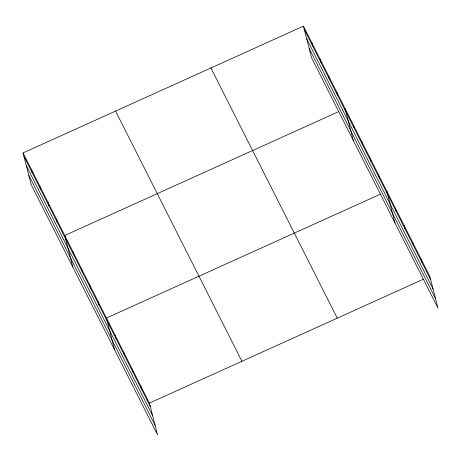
<?xml version="1.0" encoding="UTF-8"?>
<svg xmlns="http://www.w3.org/2000/svg" width="461" height="461" viewBox="0 0 461 461"><rect width="100%" height="100%" fill="white"/><g stroke="black" fill="none" stroke-linecap="round" stroke-linejoin="round"><path stroke-width="0.69" d="M23.05 152.937L149.399 403.11L157.553 434.861L31.204 184.688L23.05 152.937L303.447 26.139L429.796 276.312L437.95 308.063L311.601 57.89L303.447 26.139M338.76 111.585L64.747 235.496L72.896 267.247M343.866 109.274L345.145 108.698L353.293 140.449M380.458 194.139L106.439 318.05L114.593 349.801M149.399 403.11L423.417 279.193M304.312 29.498L430.66 279.666M306.715 38.868L433.063 289.035M309.193 48.52L435.547 298.693M210.913 67.986L337.268 318.153M115.578 111.095L241.933 361.263M23.914 156.296L150.263 406.464M26.317 165.666L152.666 415.834M28.795 175.318L155.15 425.491M421.204 259.301L422.069 262.655M412.612 242.284L413.477 245.644M404.02 225.273L404.885 228.633M395.429 208.263L396.293 211.622M386.837 191.252L394.991 223.003M378.498 174.742L379.363 178.102M370.16 158.232L371.024 161.586M361.822 141.717L362.68 145.077M353.483 125.208L354.342 128.567M336.801 92.183L337.665 95.542M328.463 75.673L329.327 79.033M320.124 59.164L320.989 62.523M311.786 42.654L312.65 46.008M140.807 386.093L141.671 389.453M132.215 369.082L133.079 372.442M123.623 352.071L124.487 355.431M115.031 335.061L115.895 338.42M98.101 301.54L98.965 304.9M89.762 285.025L90.627 288.384M81.424 268.515L82.289 271.875M73.086 252.006L73.944 255.365M56.409 218.981L57.268 222.34M48.065 202.471L48.929 205.831M39.727 185.962L40.591 189.321M31.388 169.452L32.253 172.806"/></g></svg>
